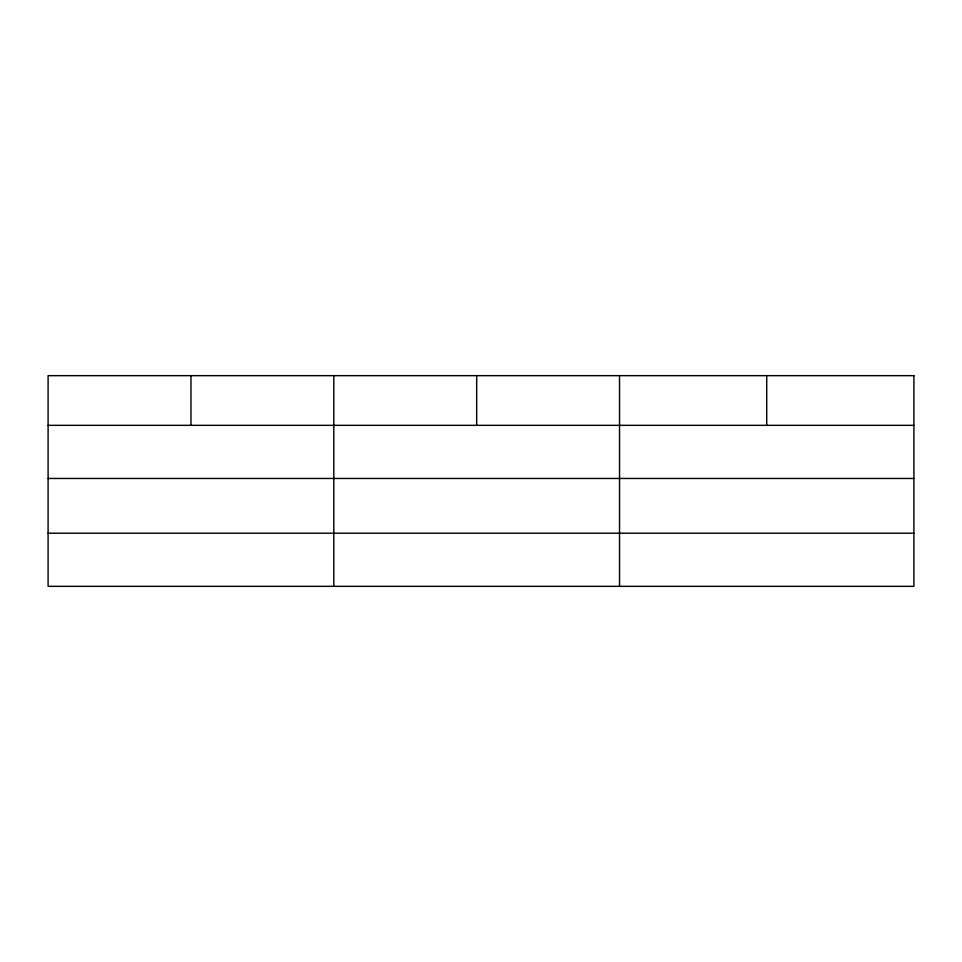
<?xml version="1.0" encoding="UTF-8"?>
<svg xmlns="http://www.w3.org/2000/svg" width="962" height="962" viewBox="0 0 962 962"><rect width="100%" height="100%" fill="white"/><g stroke="black" fill="none" stroke-linecap="round" stroke-linejoin="round"><path stroke-width="1.44" d="M48.1 425.336L913.9 425.336M48.1 478.463L913.9 478.463M48.1 533.213L913.9 533.213M766.714 375.661L766.714 425.336M619.528 375.661L619.528 586.339M476.671 375.661L476.671 425.336M333.814 375.661L333.814 586.339M190.957 375.661L190.957 425.336M913.9 375.661L48.1 375.661L48.1 586.339L913.9 586.339L913.9 375.661"/></g></svg>
